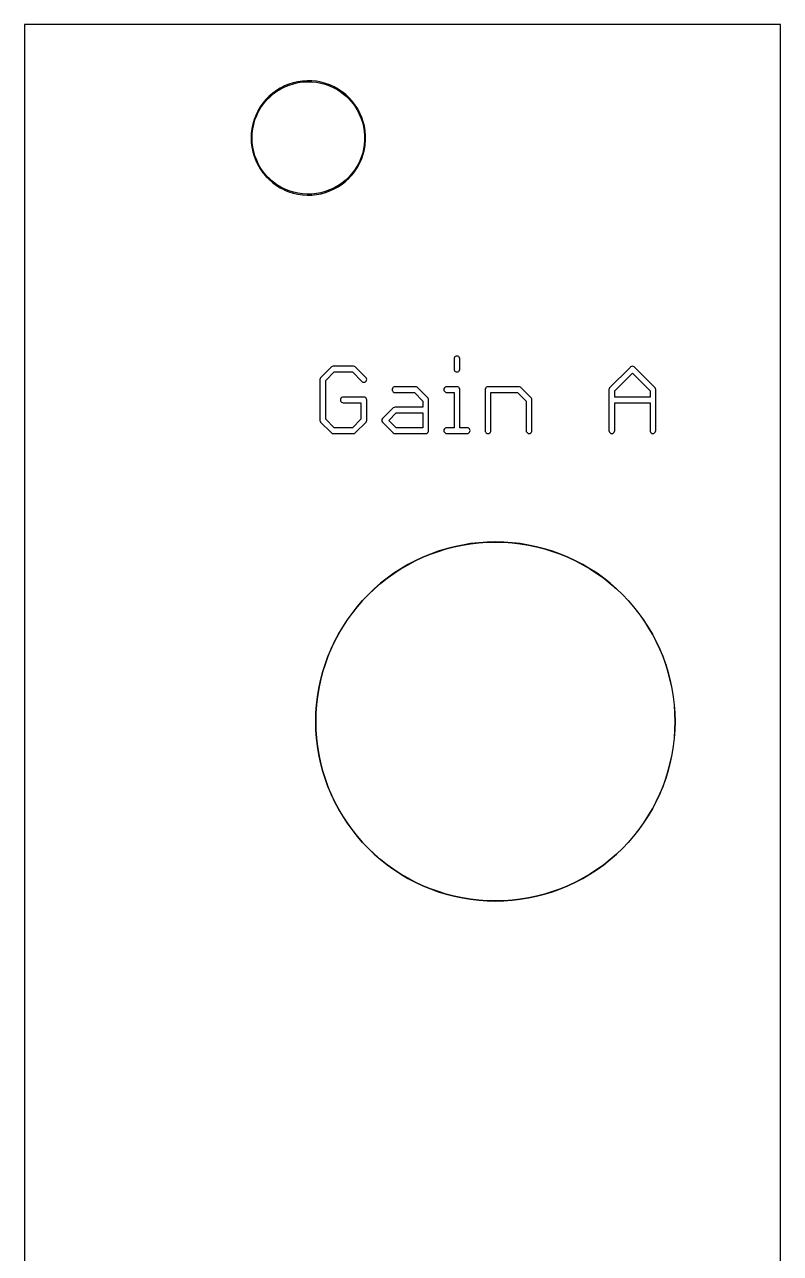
# Model space of a CAD drawing. Extents: x 4 to 24, y 9 to 138.
# Drawn here: x 3.96 to 23.94, y 105.24 to 137.75 of the extents above; entities that cross this region are included whole.
import ezdxf

# ---------------------------------------------------------------- set-up
doc = ezdxf.new("R2010")
doc.units = 0

msp = doc.modelspace()

# ---------------------------------------------------------------- linework, layer by layer
at = {"color": 5, "true_color": 0x0000ff}
msp.add_polyline3d([(23.94458, 89.11056, 0), (23.94458, 137.75436, 0), (3.96493, 137.75436, 0), (3.96493, 89.3445, 0)], dxfattribs=at)
at = {"color": 34, "true_color": 0x008000}
for points in [[(3.96494, 9.25322, 0), (23.94458, 9.25322, 0), (23.94458, 137.75436, 0), (3.96494, 137.75436, 0), (3.96494, 9.25322, 0)], [(11.31316, 136.26083, 0), (11.19123, 136.24305, 0), (11.18731, 136.24243, 0), (11.06793, 136.21449, 0), (10.95109, 136.17893, 0), (10.83679, 136.13321, 0), (10.83325, 136.1314, 0), (10.72403, 136.07552, 0), (10.61989, 136.01203, 0), (10.52337, 135.93837, 0), (10.42939, 135.85709, 0), (10.34022, 135.76792, 0), (10.26402, 135.67393, 0), (10.1929, 135.57488, 0), (10.1294, 135.4682, 0), (10.12759, 135.46466, 0), (10.0768, 135.3529, 0), (10.03107, 135.2386, 0), (9.99806, 135.12176, 0), (9.97265, 135.00237, 0), (9.97204, 134.99846, 0), (9.9568, 134.87654, 0), (9.95171, 134.75461, 0), (9.9568, 134.6327, 0), (9.97204, 134.51077, 0), (9.97265, 134.50684, 0), (9.99806, 134.38747, 0), (10.03107, 134.27063, 0), (10.0768, 134.15633, 0), (10.12759, 134.04457, 0), (10.1294, 134.04103, 0), (10.1929, 133.93435, 0), (10.26402, 133.83528, 0), (10.34022, 133.74131, 0), (10.34303, 133.73849, 0), (10.34305, 133.73848, 0), (10.42939, 133.65214, 0), (10.52337, 133.57086, 0), (10.61989, 133.4972, 0), (10.72403, 133.43369, 0), (10.83325, 133.37782, 0), (10.83679, 133.37602, 0), (10.95109, 133.3303, 0), (11.06793, 133.29473, 0), (11.18731, 133.26679, 0), (11.19123, 133.26618, 0), (11.31316, 133.2484, 0), (11.43508, 133.24078, 0), (11.557, 133.24331, 0), (11.67892, 133.25602, 0), (11.68284, 133.25664, 0), (11.80476, 133.2795, 0), (11.9216, 133.30998, 0), (12.0359, 133.35316, 0), (12.14766, 133.40396, 0), (12.1512, 133.40575, 0), (12.25788, 133.46418, 0), (12.35948, 133.53276, 0), (12.456, 133.60896, 0), (12.5449, 133.69278, 0), (12.54771, 133.69559, 0), (12.62899, 133.78702, 0), (12.70519, 133.88355, 0), (12.77123, 133.98768, 0), (12.82711, 134.09691, 0), (12.82891, 134.10045, 0), (12.87971, 134.21221, 0), (12.91781, 134.32651, 0), (12.94829, 134.44589, 0), (12.96861, 134.56781, 0), (12.96924, 134.57173, 0), (12.97939, 134.69366, 0), (12.97939, 134.81557, 0), (12.96924, 134.9375, 0), (12.96861, 134.94142, 0), (12.94829, 135.06334, 0), (12.91781, 135.18271, 0), (12.87971, 135.29702, 0), (12.82891, 135.40878, 0), (12.82711, 135.41232, 0), (12.77123, 135.52153, 0), (12.70519, 135.62567, 0), (12.62899, 135.72219, 0), (12.54771, 135.81364, 0), (12.5449, 135.81645, 0), (12.456, 135.90027, 0), (12.35948, 135.97647, 0), (12.25788, 136.04505, 0), (12.1512, 136.10346, 0), (12.14766, 136.10526, 0), (12.0359, 136.15607, 0), (11.9216, 136.19925, 0), (11.80476, 136.22972, 0), (11.68284, 136.25259, 0), (11.67892, 136.25322, 0), (11.557, 136.26592, 0), (11.43508, 136.26845, 0), (11.31316, 136.26083, 0)], [(11.67764, 133.28129, 0), (11.557, 133.26871, 0), (11.43508, 133.26618, 0), (11.31316, 133.2738, 0), (11.19462, 133.29108, 0), (11.07578, 133.31889, 0), (10.95894, 133.35445, 0), (10.84474, 133.40013, 0), (10.73896, 133.45425, 0), (10.63482, 133.51775, 0), (10.5383, 133.59141, 0), (10.44446, 133.67255, 0), (10.36077, 133.75624, 0), (10.28457, 133.85022, 0), (10.21345, 133.94927, 0), (10.15076, 134.0546, 0), (10.10094, 134.16417, 0), (10.05523, 134.27848, 0), (10.0222, 134.39532, 0), (9.99712, 134.51323, 0), (9.9822, 134.6327, 0), (9.97711, 134.75461, 0), (9.9822, 134.87654, 0), (9.99712, 134.996, 0), (10.0222, 135.11391, 0), (10.05523, 135.23075, 0), (10.10094, 135.34504, 0), (10.15078, 135.45466, 0), (10.21345, 135.55994, 0), (10.28457, 135.65901, 0), (10.36077, 135.75299, 0), (10.44438, 135.8366, 0), (10.5383, 135.91782, 0), (10.63482, 135.99148, 0), (10.73896, 136.05498, 0), (10.84474, 136.1091, 0), (10.95894, 136.15477, 0), (11.07578, 136.19034, 0), (11.19462, 136.21815, 0), (11.31316, 136.23543, 0), (11.43508, 136.24305, 0), (11.557, 136.24052, 0), (11.67752, 136.22797, 0), (11.79691, 136.20558, 0), (11.91375, 136.17509, 0), (12.02805, 136.13192, 0), (12.13832, 136.0818, 0), (12.24295, 136.02449, 0), (12.34455, 135.95592, 0), (12.44107, 135.87972, 0), (12.5281, 135.79766, 0), (12.60844, 135.70727, 0), (12.68464, 135.61075, 0), (12.75068, 135.50661, 0), (12.80481, 135.40081, 0), (12.85556, 135.28917, 0), (12.89366, 135.17487, 0), (12.92414, 135.05549, 0), (12.94385, 134.9372, 0), (12.95399, 134.81557, 0), (12.95399, 134.69366, 0), (12.94385, 134.57203, 0), (12.92414, 134.45374, 0), (12.89366, 134.33436, 0), (12.85556, 134.22005, 0), (12.80485, 134.1085, 0), (12.75068, 134.00262, 0), (12.68464, 133.89848, 0), (12.60844, 133.80196, 0), (12.52804, 133.71151, 0), (12.44107, 133.62951, 0), (12.34455, 133.55331, 0), (12.24295, 133.48473, 0), (12.13832, 133.42743, 0), (12.02805, 133.37731, 0), (11.91375, 133.33412, 0), (11.79691, 133.30365, 0), (11.67764, 133.28129, 0)], [(15.39493, 128.56209, 0), (15.41848, 128.56582, 0), (15.43972, 128.57665, 0), (15.45658, 128.59351, 0), (15.46741, 128.61474, 0), (15.47113, 128.63829, 0), (15.47113, 128.90753, 0), (15.46741, 128.93108, 0), (15.45658, 128.95231, 0), (15.43972, 128.96918, 0), (15.41848, 128.98001, 0), (15.39493, 128.98373, 0), (15.37139, 128.98001, 0), (15.35015, 128.96918, 0), (15.33329, 128.95231, 0), (15.32246, 128.93108, 0), (15.31873, 128.90753, 0), (15.31873, 128.63829, 0), (15.32246, 128.61474, 0), (15.33329, 128.59351, 0), (15.35015, 128.57665, 0), (15.37139, 128.56582, 0), (15.39493, 128.56209, 0)], [(12.99532, 127.23715, 0), (13.00615, 127.25839, 0), (13.00988, 127.28194, 0), (13.00988, 127.82296, 0), (13.00615, 127.8465, 0), (12.99532, 127.86774, 0), (12.97846, 127.8846, 0), (12.95722, 127.89543, 0), (12.93368, 127.89916, 0), (12.39012, 127.89916, 0), (12.36657, 127.89543, 0), (12.34533, 127.8846, 0), (12.32847, 127.86774, 0), (12.31764, 127.8465, 0), (12.31392, 127.82296, 0), (12.31764, 127.79941, 0), (12.32847, 127.77817, 0), (12.34533, 127.76131, 0), (12.36657, 127.75048, 0), (12.39012, 127.74676, 0), (12.85748, 127.74676, 0), (12.85748, 127.31217, 0), (12.63166, 127.08635, 0), (12.15111, 127.08635, 0), (11.9253, 127.31216, 0), (11.9253, 128.33629, 0), (12.1511, 128.56209, 0), (12.63167, 128.56209, 0), (12.88889, 128.30487, 0), (12.91013, 128.29404, 0), (12.93368, 128.29031, 0), (12.95722, 128.29404, 0), (12.97846, 128.30487, 0), (12.99532, 128.32173, 0), (13.00615, 128.34297, 0), (13.00988, 128.36651, 0), (13.00615, 128.39006, 0), (12.99532, 128.4113, 0), (12.70668, 128.69994, 0), (12.68544, 128.71077, 0), (12.6619, 128.71449, 0), (12.12088, 128.71449, 0), (12.09733, 128.71077, 0), (12.07609, 128.69994, 0), (11.78745, 128.4113, 0), (11.77662, 128.39006, 0), (11.7729, 128.36651, 0), (11.7729, 127.28194, 0), (11.77662, 127.25839, 0), (11.78745, 127.23715, 0), (12.07609, 126.94851, 0), (12.09733, 126.93768, 0), (12.12088, 126.93395, 0), (12.6619, 126.93395, 0), (12.68544, 126.93768, 0), (12.70668, 126.94851, 0), (12.99532, 127.23715, 0)], [(20.574, 126.93395, 0), (20.59753, 126.93768, 0), (20.61878, 126.94851, 0), (20.63563, 126.96537, 0), (20.64647, 126.98661, 0), (20.6502, 127.01015, 0), (20.6502, 128.09474, 0), (20.64647, 128.11828, 0), (20.63563, 128.13952, 0), (20.61878, 128.15638, 0), (20.61876, 128.15639, 0), (20.07522, 128.69994, 0), (20.05398, 128.71077, 0), (20.03043, 128.71449, 0), (20.00688, 128.71077, 0), (19.98565, 128.69994, 0), (19.96878, 128.68307, 0), (19.42777, 128.13952, 0), (19.41694, 128.11828, 0), (19.41322, 128.09474, 0), (19.41322, 127.01015, 0), (19.41694, 126.98661, 0), (19.42777, 126.96537, 0), (19.44463, 126.94851, 0), (19.46587, 126.93768, 0), (19.48942, 126.93395, 0), (19.51296, 126.93768, 0), (19.53419, 126.94851, 0), (19.55106, 126.96537, 0), (19.56188, 126.98661, 0), (19.56562, 127.01015, 0), (19.56562, 127.74676, 0), (20.4978, 127.74676, 0), (20.4978, 127.01015, 0), (20.50152, 126.98661, 0), (20.51235, 126.96537, 0), (20.52921, 126.94851, 0), (20.55045, 126.93768, 0), (20.574, 126.93395, 0)], [(20.4978, 127.89916, 0), (19.56562, 127.89916, 0), (19.56562, 128.06458, 0), (20.03057, 128.53172, 0), (20.4978, 128.06449, 0), (20.4978, 127.89916, 0)], [(13.75664, 128.17094, 0), (13.73309, 128.16721, 0), (13.71185, 128.15638, 0), (13.69499, 128.13952, 0), (13.68416, 128.11828, 0), (13.68044, 128.09474, 0), (13.68416, 128.07119, 0), (13.69499, 128.04995, 0), (13.71185, 128.03308, 0), (13.73309, 128.02225, 0), (13.75664, 128.01854, 0), (14.26967, 128.01854, 0), (14.49323, 127.79287, 0), (14.49323, 127.62991, 0), (13.75664, 127.62991, 0), (13.73309, 127.62619, 0), (13.71185, 127.61536, 0), (13.42321, 127.32672, 0), (13.41238, 127.30548, 0), (13.40866, 127.28194, 0), (13.41238, 127.25839, 0), (13.42321, 127.23715, 0), (13.71185, 126.94851, 0), (13.73309, 126.93768, 0), (13.75664, 126.93395, 0), (14.56943, 126.93395, 0), (14.59298, 126.93768, 0), (14.61422, 126.94851, 0), (14.63108, 126.96537, 0), (14.64191, 126.98661, 0), (14.64563, 127.01015, 0), (14.64563, 127.82296, 0), (14.64191, 127.8465, 0), (14.63108, 127.86774, 0), (14.36184, 128.13952, 0), (14.34498, 128.15638, 0), (14.32374, 128.16721, 0), (14.30019, 128.17094, 0), (13.75664, 128.17094, 0)], [(15.12316, 128.17094, 0), (15.09961, 128.16721, 0), (15.07837, 128.15638, 0), (15.06151, 128.13952, 0), (15.05068, 128.11828, 0), (15.04696, 128.09474, 0), (15.05068, 128.07119, 0), (15.06151, 128.04995, 0), (15.07837, 128.03308, 0), (15.09961, 128.02225, 0), (15.12316, 128.01854, 0), (15.31873, 128.01854, 0), (15.31873, 127.08635, 0), (15.12316, 127.08635, 0), (15.09961, 127.08263, 0), (15.07837, 127.0718, 0), (15.06151, 127.05494, 0), (15.05068, 127.0337, 0), (15.04696, 127.01015, 0), (15.05068, 126.98661, 0), (15.06151, 126.96537, 0), (15.07837, 126.94851, 0), (15.09961, 126.93768, 0), (15.12316, 126.93395, 0), (15.66418, 126.93395, 0), (15.68772, 126.93768, 0), (15.70896, 126.94851, 0), (15.72582, 126.96537, 0), (15.73665, 126.98661, 0), (15.74038, 127.01015, 0), (15.73665, 127.0337, 0), (15.72582, 127.05494, 0), (15.70896, 127.0718, 0), (15.68772, 127.08263, 0), (15.66418, 127.08635, 0), (15.47113, 127.08635, 0), (15.47113, 128.09474, 0), (15.46741, 128.11828, 0), (15.45658, 128.13952, 0), (15.43972, 128.15638, 0), (15.41848, 128.16721, 0), (15.39493, 128.17094, 0), (15.12316, 128.17094, 0)], [(16.21535, 128.17094, 0), (16.19181, 128.16721, 0), (16.17057, 128.15638, 0), (16.15371, 128.13952, 0), (16.14288, 128.11828, 0), (16.13915, 128.09474, 0), (16.13915, 127.01015, 0), (16.14288, 126.98661, 0), (16.15371, 126.96537, 0), (16.17057, 126.94851, 0), (16.19181, 126.93768, 0), (16.21535, 126.93395, 0), (16.2389, 126.93768, 0), (16.26014, 126.94851, 0), (16.277, 126.96537, 0), (16.28783, 126.98661, 0), (16.29155, 127.01015, 0), (16.29155, 128.01854, 0), (16.99792, 128.01854, 0), (17.22374, 127.79272, 0), (17.22374, 127.01015, 0), (17.22746, 126.98661, 0), (17.23829, 126.96537, 0), (17.25515, 126.94851, 0), (17.27639, 126.93768, 0), (17.29994, 126.93395, 0), (17.32348, 126.93768, 0), (17.34471, 126.94851, 0), (17.36158, 126.96537, 0), (17.3724, 126.98661, 0), (17.37614, 127.01015, 0), (17.37614, 127.82296, 0), (17.3724, 127.8465, 0), (17.36158, 127.86774, 0), (17.07294, 128.15638, 0), (17.0517, 128.16721, 0), (17.02816, 128.17094, 0), (16.21535, 128.17094, 0)], [(14.49323, 127.08635, 0), (13.78687, 127.08635, 0), (13.59129, 127.28194, 0), (13.78686, 127.47751, 0), (14.49323, 127.47751, 0), (14.49323, 127.08635, 0)], [(16.1925, 124.05995, 0), (15.97152, 124.04471, 0), (15.75561, 124.01931, 0), (15.75522, 124.01924, 0), (15.53678, 123.98368, 0), (15.32342, 123.93796, 0), (15.11006, 123.88462, 0), (14.90178, 123.81858, 0), (14.6935, 123.74492, 0), (14.49284, 123.6611, 0), (14.29218, 123.56712, 0), (14.29183, 123.56694, 0), (14.09879, 123.46534, 0), (13.91083, 123.35358, 0), (13.72541, 123.2342, 0), (13.54761, 123.10466, 0), (13.37489, 122.97004, 0), (13.20979, 122.82526, 0), (13.05231, 122.67286, 0), (13.05203, 122.67258, 0), (12.89963, 122.5151, 0), (12.75485, 122.35, 0), (12.62023, 122.17728, 0), (12.49069, 121.99948, 0), (12.37131, 121.81406, 0), (12.25955, 121.6261, 0), (12.25937, 121.62575, 0), (12.15795, 121.43306, 0), (12.15777, 121.43271, 0), (12.06379, 121.23205, 0), (11.97997, 121.03139, 0), (11.90631, 120.82311, 0), (11.84027, 120.61483, 0), (11.78693, 120.40147, 0), (11.74121, 120.18811, 0), (11.70565, 119.96967, 0), (11.70559, 119.96928, 0), (11.68019, 119.75337, 0), (11.66495, 119.5324, 0), (11.65987, 119.31396, 0), (11.66495, 119.09551, 0), (11.68019, 118.87454, 0), (11.70559, 118.65864, 0), (11.70565, 118.65824, 0), (11.74121, 118.4398, 0), (11.78693, 118.22644, 0), (11.84027, 118.01308, 0), (11.90631, 117.8048, 0), (11.97997, 117.59652, 0), (12.06379, 117.39586, 0), (12.15777, 117.1952, 0), (12.15795, 117.19485, 0), (12.25955, 117.00181, 0), (12.37131, 116.81385, 0), (12.49069, 116.62843, 0), (12.62023, 116.45063, 0), (12.75485, 116.27791, 0), (12.89963, 116.11281, 0), (13.05203, 115.95533, 0), (13.05231, 115.95505, 0), (13.20979, 115.80265, 0), (13.37489, 115.65787, 0), (13.54761, 115.52325, 0), (13.72541, 115.39371, 0), (13.91083, 115.27433, 0), (14.09879, 115.16257, 0), (14.29183, 115.06097, 0), (14.29218, 115.06079, 0), (14.49284, 114.96681, 0), (14.6935, 114.88299, 0), (14.90178, 114.80933, 0), (15.11006, 114.74329, 0), (15.32342, 114.68995, 0), (15.53678, 114.64423, 0), (15.53718, 114.64416, 0), (15.53719, 114.64416, 0), (15.75522, 114.60867, 0), (15.75561, 114.6086, 0), (15.97152, 114.5832, 0), (16.1925, 114.56796, 0), (16.41094, 114.56288, 0), (16.62937, 114.56796, 0), (16.85034, 114.5832, 0), (17.06626, 114.6086, 0), (17.06665, 114.60867, 0), (17.28468, 114.64416, 0), (17.28469, 114.64416, 0), (17.28509, 114.64423, 0), (17.49844, 114.68995, 0), (17.71181, 114.74329, 0), (17.92008, 114.80933, 0), (18.12837, 114.88299, 0), (18.32903, 114.96681, 0), (18.52968, 115.06079, 0), (18.53004, 115.06097, 0), (18.72308, 115.16257, 0), (18.91104, 115.27433, 0), (19.09646, 115.39371, 0), (19.27426, 115.52325, 0), (19.44698, 115.65787, 0), (19.61208, 115.80265, 0), (19.76955, 115.95505, 0), (19.76983, 115.95533, 0), (19.92223, 116.11281, 0), (20.06702, 116.27791, 0), (20.20164, 116.45063, 0), (20.33118, 116.62843, 0), (20.45056, 116.81385, 0), (20.56232, 117.00181, 0), (20.66392, 117.19485, 0), (20.6641, 117.1952, 0), (20.75808, 117.39586, 0), (20.8419, 117.59652, 0), (20.91556, 117.8048, 0), (20.9816, 118.01308, 0), (21.03494, 118.22644, 0), (21.08066, 118.4398, 0), (21.11622, 118.65824, 0), (21.11629, 118.65864, 0), (21.14169, 118.87454, 0), (21.15693, 119.09551, 0), (21.16201, 119.31396, 0), (21.15693, 119.5324, 0), (21.14169, 119.75337, 0), (21.11629, 119.96928, 0), (21.11622, 119.96967, 0), (21.08073, 120.1877, 0), (21.08073, 120.18771, 0), (21.08066, 120.18811, 0), (21.03494, 120.40147, 0), (20.9816, 120.61483, 0), (20.91556, 120.82311, 0), (20.8419, 121.03139, 0), (20.75808, 121.23205, 0), (20.6641, 121.43271, 0), (20.66392, 121.43306, 0), (20.5625, 121.62575, 0), (20.56232, 121.6261, 0), (20.45056, 121.81406, 0), (20.33118, 121.99948, 0), (20.20164, 122.17728, 0), (20.06702, 122.35, 0), (19.92223, 122.5151, 0), (19.76983, 122.67258, 0), (19.76955, 122.67286, 0), (19.61208, 122.82526, 0), (19.44698, 122.97004, 0), (19.27426, 123.10466, 0), (19.09646, 123.2342, 0), (18.91104, 123.35358, 0), (18.72308, 123.46534, 0), (18.53004, 123.56694, 0), (18.52968, 123.56712, 0), (18.32903, 123.6611, 0), (18.12837, 123.74492, 0), (17.92008, 123.81858, 0), (17.71181, 123.88462, 0), (17.49844, 123.93796, 0), (17.28509, 123.98368, 0), (17.06665, 124.01924, 0), (17.06626, 124.01931, 0), (16.85034, 124.04471, 0), (16.62937, 124.05995, 0), (16.41094, 124.06503, 0), (16.1925, 124.05995, 0)], [(16.85034, 114.58574, 0), (16.62937, 114.57051, 0), (16.41094, 114.56543, 0), (16.1925, 114.57051, 0), (15.97152, 114.58574, 0), (15.75561, 114.61115, 0), (15.7556, 114.61115, 0), (15.53757, 114.64664, 0), (15.32421, 114.69236, 0), (15.11085, 114.7457, 0), (14.90257, 114.81174, 0), (14.69429, 114.8854, 0), (14.49363, 114.96922, 0), (14.29304, 115.06317, 0), (14.10028, 115.16462, 0), (13.91232, 115.27638, 0), (13.7269, 115.39576, 0), (13.5491, 115.5253, 0), (13.37638, 115.65992, 0), (13.21128, 115.8047, 0), (13.05394, 115.95696, 0), (12.90168, 116.1143, 0), (12.7569, 116.2794, 0), (12.62228, 116.45212, 0), (12.49274, 116.62992, 0), (12.37336, 116.81534, 0), (12.2616, 117.0033, 0), (12.16018, 117.19599, 0), (12.0662, 117.39665, 0), (11.98238, 117.59731, 0), (11.90872, 117.80559, 0), (11.84268, 118.01387, 0), (11.78934, 118.22723, 0), (11.74362, 118.44059, 0), (11.70812, 118.65864, 0), (11.68273, 118.87454, 0), (11.66749, 119.09551, 0), (11.66241, 119.31396, 0), (11.66749, 119.5324, 0), (11.68273, 119.75337, 0), (11.70811, 119.96917, 0), (11.74362, 120.18732, 0), (11.78934, 120.40068, 0), (11.84268, 120.61404, 0), (11.90872, 120.82232, 0), (11.98238, 121.0306, 0), (12.0662, 121.23126, 0), (12.16015, 121.43185, 0), (12.2616, 121.62461, 0), (12.37336, 121.81257, 0), (12.49274, 121.99799, 0), (12.62228, 122.17579, 0), (12.7569, 122.34851, 0), (12.90168, 122.51361, 0), (13.05394, 122.67095, 0), (13.21128, 122.82321, 0), (13.37638, 122.96799, 0), (13.5491, 123.10261, 0), (13.7269, 123.23215, 0), (13.91232, 123.35153, 0), (14.10028, 123.46329, 0), (14.29304, 123.56474, 0), (14.49363, 123.65869, 0), (14.69429, 123.74251, 0), (14.90257, 123.81617, 0), (15.11085, 123.88221, 0), (15.32421, 123.93555, 0), (15.53757, 123.98127, 0), (15.75572, 124.01678, 0), (15.97152, 124.04217, 0), (16.1925, 124.0574, 0), (16.41094, 124.06249, 0), (16.62937, 124.0574, 0), (16.85034, 124.04217, 0), (17.06615, 124.01678, 0), (17.2843, 123.98127, 0), (17.49766, 123.93555, 0), (17.71102, 123.88221, 0), (17.9193, 123.81617, 0), (18.12757, 123.74251, 0), (18.32824, 123.65869, 0), (18.52883, 123.56474, 0), (18.72159, 123.46329, 0), (18.90955, 123.35153, 0), (19.09497, 123.23215, 0), (19.27277, 123.10261, 0), (19.44549, 122.96799, 0), (19.61058, 122.82321, 0), (19.76793, 122.67095, 0), (19.92019, 122.51361, 0), (20.06497, 122.34851, 0), (20.19959, 122.17579, 0), (20.32913, 121.99799, 0), (20.44851, 121.81257, 0), (20.56027, 121.62461, 0), (20.66172, 121.43185, 0), (20.75566, 121.23126, 0), (20.83949, 121.0306, 0), (20.91315, 120.82232, 0), (20.97919, 120.61404, 0), (21.03253, 120.40068, 0), (21.07825, 120.18732, 0), (21.11376, 119.96917, 0), (21.13914, 119.75337, 0), (21.15438, 119.5324, 0), (21.15946, 119.31396, 0), (21.15438, 119.09551, 0), (21.13914, 118.87454, 0), (21.11375, 118.65864, 0), (21.07825, 118.44059, 0), (21.03253, 118.22723, 0), (20.97919, 118.01387, 0), (20.91315, 117.80559, 0), (20.83949, 117.59731, 0), (20.75566, 117.39665, 0), (20.66169, 117.19599, 0), (20.56027, 117.0033, 0), (20.44851, 116.81534, 0), (20.32913, 116.62992, 0), (20.19959, 116.45212, 0), (20.06497, 116.2794, 0), (19.92019, 116.1143, 0), (19.76793, 115.95696, 0), (19.61058, 115.8047, 0), (19.44549, 115.65992, 0), (19.27277, 115.5253, 0), (19.09497, 115.39576, 0), (18.90955, 115.27638, 0), (18.72159, 115.16462, 0), (18.52883, 115.06317, 0), (18.32824, 114.96922, 0), (18.12757, 114.8854, 0), (17.9193, 114.81174, 0), (17.71102, 114.7457, 0), (17.49766, 114.69236, 0), (17.2843, 114.64664, 0), (17.06627, 114.61115, 0), (17.06626, 114.61115, 0), (16.85034, 114.58574, 0)]]:
    msp.add_polyline3d(points, close=True, dxfattribs=at)

doc.saveas('drawing.dxf')
